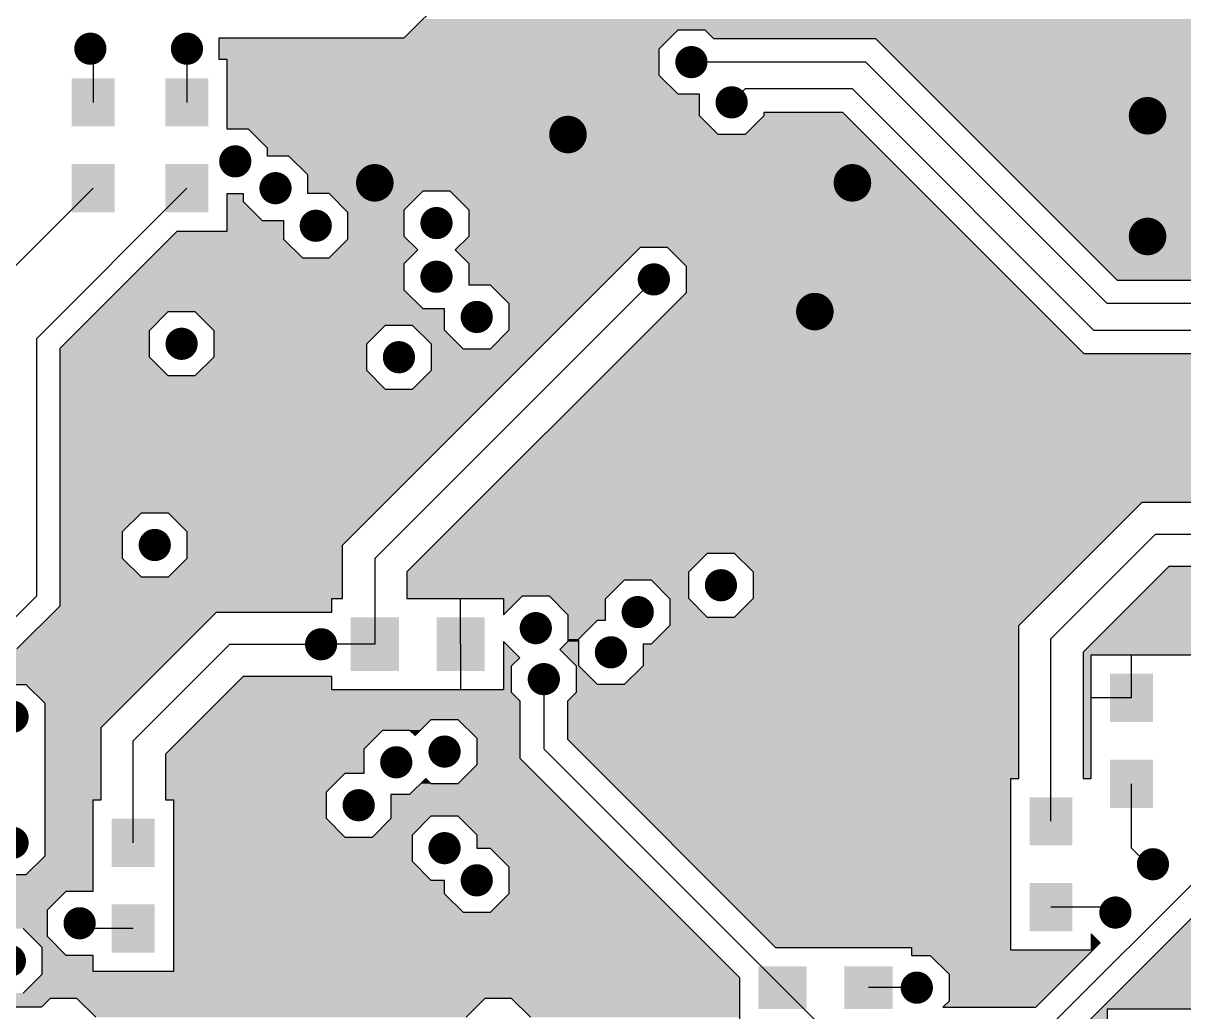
# Model space of a CAD drawing. Extents: x 295 to 953, y 10 to 290.
# Drawn here: x 725.58 to 768.83, y 141.1 to 177.95 of the extents above; entities that cross this region are included whole.
import ezdxf

# ---------------------------------------------------------------- set-up
doc = ezdxf.new("R2010")
doc.units = 0
doc.header["$LTSCALE"] = 5
doc.header["$MEASUREMENT"] = 0
doc.layers.get('0').update_dxf_attribs({"linetype": 'CONTINUOUS', "lineweight": 25})
doc.layers.add('19_SOLD_GBR', color=10, linetype='CONTINUOUS')

msp = doc.modelspace()

# ---------------------------------------------------------------- linework, layer by layer
for points, const_width in [([(728.378, 177, -1), (727.778, 177, -1)], 0.6), ([(731.978, 177, -1), (731.378, 177, -1)], 0.6), ([(750.778, 176.5, -1), (750.178, 176.5, -1)], 0.6), ([(752.278, 175, -1), (751.678, 175, -1)], 0.6), ([(767.828, 174.5, -1), (767.128, 174.5, -1)], 0.7), ([(746.228, 173.8, -1), (745.528, 173.8, -1)], 0.7), ([(733.778, 172.8, -1), (733.178, 172.8, -1)], 0.6), ([(739.028, 172, -1), (738.328, 172, -1)], 0.7), ([(756.828, 172, -1), (756.128, 172, -1)], 0.7), ([(735.278, 171.8, -1), (734.678, 171.8, -1)], 0.6), ([(736.778, 170.4, -1), (736.178, 170.4, -1)], 0.6), ([(741.278, 170.5, -1), (740.678, 170.5, -1)], 0.6), ([(767.828, 170, -1), (767.128, 170, -1)], 0.7), ([(741.278, 168.5, -1), (740.678, 168.5, -1)], 0.6), ([(749.378, 168.4, -1), (748.778, 168.4, -1)], 0.6), ([(755.428, 167.2, -1), (754.728, 167.2, -1)], 0.7), ([(742.778, 167, -1), (742.178, 167, -1)], 0.6), ([(731.778, 166, -1), (731.178, 166, -1)], 0.6), ([(739.878, 165.5, -1), (739.278, 165.5, -1)], 0.6), ([(730.778, 158.5, -1), (730.178, 158.5, -1)], 0.6), ([(751.878, 157, -1), (751.278, 157, -1)], 0.6), ([(748.778, 156, -1), (748.178, 156, -1)], 0.6), ([(744.978, 155.4, -1), (744.378, 155.4, -1)], 0.6), ([(736.978, 154.8, -1), (736.378, 154.8, -1)], 0.6), ([(747.778, 154.5, -1), (747.178, 154.5, -1)], 0.6), ([(745.278, 153.5, -1), (744.678, 153.5, -1)], 0.6), ([(725.478, 152.1, -1), (724.878, 152.1, -1)], 0.6), ([(741.578, 150.8, -1), (740.978, 150.8, -1)], 0.6), ([(739.778, 150.4, -1), (739.178, 150.4, -1)], 0.6), ([(738.378, 148.8, -1), (737.778, 148.8, -1)], 0.6), ([(725.478, 147.4, -1), (724.878, 147.4, -1)], 0.6), ([(741.578, 147.2, -1), (740.978, 147.2, -1)], 0.6), ([(767.978, 146.6, -1), (767.378, 146.6, -1)], 0.6), ([(742.778, 146, -1), (742.178, 146, -1)], 0.6), ([(766.578, 144.8, -1), (765.978, 144.8, -1)], 0.6), ([(727.978, 144.4, -1), (727.378, 144.4, -1)], 0.6), ([(725.378, 143, -1), (724.778, 143, -1)], 0.6), ([(759.178, 142, -1), (758.578, 142, -1)], 0.6)]:
    msp.add_lwpolyline(points, format="xyb", close=True, dxfattribs=dict(const_width=const_width))
for points in [[(727.378, 175.9), (727.378, 174.1), (728.978, 175.9), (728.978, 174.1)], [(730.878, 175.9), (730.878, 174.1), (732.478, 175.9), (732.478, 174.1)], [(727.378, 172.7), (727.378, 170.9), (728.978, 172.7), (728.978, 170.9)], [(730.878, 172.7), (730.878, 170.9), (732.478, 172.7), (732.478, 170.9)], [(737.778, 155.8), (737.778, 153.8), (739.578, 155.8), (739.578, 153.8)], [(740.978, 155.8), (740.978, 153.8), (742.778, 155.8), (742.778, 153.8)], [(766.078, 153.7), (766.078, 151.9), (767.678, 153.7), (767.678, 151.9)], [(766.078, 150.5), (766.078, 148.7), (767.678, 150.5), (767.678, 148.7)], [(763.078, 149.1), (763.078, 147.3), (764.678, 149.1), (764.678, 147.3)], [(728.878, 148.3), (728.878, 146.5), (730.478, 148.3), (730.478, 146.5)], [(763.078, 145.9), (763.078, 144.1), (764.678, 145.9), (764.678, 144.1)], [(728.878, 145.1), (728.878, 143.3), (730.478, 145.1), (730.478, 143.3)], [(752.978, 142.8), (752.978, 141.2), (754.778, 142.8), (754.778, 141.2)], [(756.178, 142.8), (756.178, 141.2), (757.978, 142.8), (757.978, 141.2)]]:
    msp.add_solid(points)
at = {"layer": '19_SOLD_GBR', "color": 7}
for p, q in [((739.776, 177.4), (741.878, 179.502)), ((732.878, 177.4), (739.776, 177.4)), ((732.878, 176.6), (732.878, 177.4)), ((749.278, 176.998), (749.98, 177.7)), ((749.98, 177.7), (750.976, 177.7)), ((750.976, 177.7), (751.3, 177.376)), ((751.3, 177.376), (757.34, 177.376)), ((757.34, 177.376), (766.34, 168.376)), ((728.078, 177), (728.178, 177)), ((728.178, 177), (728.178, 175)), ((731.678, 177), (731.678, 175)), ((749.278, 176.002), (749.278, 176.998)), ((733.178, 176.6), (732.878, 176.6)), ((733.178, 174), (733.178, 176.6)), ((756.978, 176.5), (750.478, 176.5)), ((756.978, 176.5), (765.978, 167.5)), ((749.98, 175.3), (749.278, 176.002)), ((750.778, 175.3), (749.98, 175.3)), ((750.778, 174.502), (750.778, 175.3)), ((751.978, 175), (752.478, 175.5)), ((756.478, 175.5), (752.478, 175.5)), ((756.478, 175.5), (765.478, 166.5)), ((751.48, 173.8), (750.778, 174.502)), ((753.178, 174.502), (752.476, 173.8)), ((753.178, 174.624), (753.178, 174.502)), ((756.116, 174.624), (753.178, 174.624)), ((765.116, 165.624), (756.116, 174.624)), ((733.976, 174), (733.178, 174)), ((734.678, 173.298), (733.976, 174)), ((752.476, 173.8), (751.48, 173.8)), ((734.678, 173), (734.678, 173.298)), ((735.476, 173), (734.678, 173)), ((736.178, 172.298), (735.476, 173)), ((736.178, 171.6), (736.178, 172.298)), ((728.178, 171.8), (723.478, 167.1)), ((731.678, 171.8), (726.078, 166.2)), ((733.178, 171.6), (733.778, 171.6)), ((733.178, 170.2), (733.178, 171.6)), ((733.778, 171.6), (733.778, 171.302)), ((733.778, 171.302), (734.48, 170.6)), ((736.976, 171.6), (736.178, 171.6)), ((737.678, 170.898), (736.976, 171.6)), ((739.778, 170.998), (740.48, 171.7)), ((740.48, 171.7), (741.476, 171.7)), ((741.476, 171.7), (742.178, 170.998)), ((737.678, 169.902), (737.678, 170.898)), ((739.778, 170.002), (739.778, 170.998)), ((742.178, 170.998), (742.178, 170.002)), ((734.48, 170.6), (735.278, 170.6)), ((735.278, 170.6), (735.278, 169.902)), ((726.954, 165.838), (731.316, 170.2)), ((731.316, 170.2), (733.178, 170.2)), ((740.28, 169.5), (739.778, 170.002)), ((742.178, 170.002), (741.676, 169.5)), ((735.278, 169.902), (735.98, 169.2)), ((736.976, 169.2), (737.678, 169.902)), ((737.478, 158.498), (748.58, 169.6)), ((748.58, 169.6), (749.576, 169.6)), ((749.576, 169.6), (750.278, 168.898)), ((735.98, 169.2), (736.976, 169.2)), ((739.778, 168.998), (740.28, 169.5)), ((741.676, 169.5), (742.178, 168.998)), ((739.778, 168.002), (739.778, 168.998)), ((742.178, 168.998), (742.178, 168.2)), ((750.278, 168.898), (750.278, 167.902)), ((749.078, 168.4), (738.678, 158)), ((766.34, 168.376), (779.84, 168.376)), ((740.48, 167.3), (739.778, 168.002)), ((750.278, 167.902), (739.878, 157.502)), ((742.178, 168.2), (742.976, 168.2)), ((742.976, 168.2), (743.678, 167.498)), ((743.678, 167.498), (743.678, 166.502)), ((779.478, 167.5), (765.978, 167.5)), ((730.278, 166.498), (730.98, 167.2)), ((730.98, 167.2), (731.976, 167.2)), ((731.976, 167.2), (732.678, 166.498)), ((741.278, 167.3), (740.48, 167.3)), ((741.278, 166.502), (741.278, 167.3)), ((738.378, 165.998), (739.08, 166.7)), ((739.08, 166.7), (740.076, 166.7)), ((740.076, 166.7), (740.778, 165.998)), ((726.078, 156.6), (726.078, 166.2)), ((730.278, 165.502), (730.278, 166.498)), ((732.678, 166.498), (732.678, 165.502)), ((741.98, 165.8), (741.278, 166.502)), ((743.678, 166.502), (742.976, 165.8)), ((776.978, 166.5), (765.478, 166.5)), ((726.954, 156.238), (726.954, 165.838)), ((738.378, 165.002), (738.378, 165.998)), ((740.778, 165.998), (740.778, 165.002)), ((742.976, 165.8), (741.98, 165.8)), ((730.98, 164.8), (730.278, 165.502)), ((732.678, 165.502), (731.976, 164.8)), ((776.616, 165.624), (765.116, 165.624)), ((731.976, 164.8), (730.98, 164.8)), ((739.08, 164.3), (738.378, 165.002)), ((740.778, 165.002), (740.076, 164.3)), ((740.076, 164.3), (739.08, 164.3)), ((762.678, 155.498), (767.28, 160.1)), ((767.28, 160.1), (769.976, 160.1)), ((729.278, 158.998), (729.98, 159.7)), ((729.98, 159.7), (730.976, 159.7)), ((730.976, 159.7), (731.678, 158.998)), ((729.278, 158.002), (729.278, 158.998)), ((731.678, 158.998), (731.678, 158.002)), ((767.778, 158.9), (763.878, 155)), ((767.778, 158.9), (769.478, 158.9)), ((737.478, 156.5), (737.478, 158.498)), ((729.98, 157.3), (729.278, 158.002)), ((731.678, 158.002), (730.976, 157.3)), ((738.678, 158), (738.678, 154.8)), ((750.378, 157.498), (751.08, 158.2)), ((751.08, 158.2), (752.076, 158.2)), ((752.076, 158.2), (752.778, 157.498)), ((739.878, 157.502), (739.878, 156.5)), ((750.378, 156.502), (750.378, 157.498)), ((752.778, 157.498), (752.778, 156.502)), ((768.276, 157.7), (765.078, 154.502)), ((769.976, 157.7), (768.276, 157.7)), ((730.976, 157.3), (729.98, 157.3)), ((747.278, 156.498), (747.98, 157.2)), ((747.98, 157.2), (748.976, 157.2)), ((748.976, 157.2), (749.678, 156.498)), ((726.078, 156.6), (724.978, 155.5)), ((743.478, 155.898), (744.18, 156.6)), ((744.18, 156.6), (745.176, 156.6)), ((745.176, 156.6), (745.878, 155.898)), ((725.34, 154.624), (726.954, 156.238)), ((737.078, 156.5), (737.478, 156.5)), ((737.078, 156), (737.078, 156.5)), ((739.878, 156.5), (743.478, 156.5)), ((741.878, 154.8), (741.878, 156.5)), ((743.478, 156.5), (743.478, 155.898)), ((747.278, 155.7), (747.278, 156.498)), ((749.678, 156.498), (749.678, 155.502)), ((751.08, 155.8), (750.378, 156.502)), ((752.778, 156.502), (752.076, 155.8)), ((728.478, 151.698), (732.78, 156)), ((732.78, 156), (737.078, 156)), ((745.878, 155.898), (745.878, 154.902)), ((752.076, 155.8), (751.08, 155.8)), ((746.278, 154.998), (746.98, 155.7)), ((746.98, 155.7), (747.278, 155.7)), ((749.678, 155.502), (748.976, 154.8)), ((762.678, 149.8), (762.678, 155.498)), ((743.478, 154.902), (743.478, 153.1)), ((744.08, 154.3), (743.478, 154.902)), ((745.878, 154.902), (745.576, 154.6)), ((746.278, 154.002), (746.278, 154.998)), ((763.878, 148.2), (763.878, 155)), ((733.278, 154.8), (729.678, 151.2)), ((733.278, 154.8), (736.678, 154.8)), ((738.678, 154.8), (736.678, 154.8)), ((741.878, 154.8), (741.878, 153.1)), ((745.576, 154.6), (746.178, 153.998)), ((748.678, 154.8), (748.678, 154.002)), ((748.976, 154.8), (748.678, 154.8)), ((765.078, 154.502), (765.078, 149.8)), ((743.778, 153.998), (744.08, 154.3)), ((743.778, 153.002), (743.778, 153.998)), ((746.178, 153.998), (746.178, 153.002)), ((746.98, 153.3), (746.278, 154.002)), ((748.678, 154.002), (747.976, 153.3)), ((765.378, 154.4), (774.678, 154.4)), ((765.378, 149.8), (765.378, 154.4)), ((766.878, 152.8), (766.878, 154.4)), ((733.776, 153.6), (730.878, 150.702)), ((737.078, 153.6), (733.776, 153.6)), ((737.078, 153.1), (737.078, 153.6)), ((724.68, 153.3), (725.676, 153.3)), ((725.676, 153.3), (726.378, 152.598)), ((744.978, 153.5), (744.978, 150.9)), ((747.976, 153.3), (746.98, 153.3)), ((743.478, 153.1), (737.078, 153.1)), ((744.102, 152.678), (743.778, 153.002)), ((746.178, 153.002), (745.854, 152.678)), ((766.878, 152.8), (765.378, 152.8)), ((726.378, 152.598), (726.378, 146.902)), ((744.102, 150.538), (744.102, 152.678)), ((745.854, 152.678), (745.854, 151.262)), ((740.178, 151.398), (740.78, 152)), ((740.78, 152), (741.776, 152)), ((741.776, 152), (742.478, 151.298)), ((728.478, 149), (728.478, 151.698)), ((738.278, 150.898), (738.98, 151.6)), ((738.98, 151.6), (739.976, 151.6)), ((739.976, 151.6), (740.178, 151.398)), ((729.678, 147.4), (729.678, 151.2)), ((742.478, 151.298), (742.478, 150.302)), ((745.854, 151.262), (753.616, 143.5)), ((730.878, 150.702), (730.878, 149)), ((738.278, 150), (738.278, 150.898)), ((752.278, 142.362), (744.102, 150.538)), ((753.878, 142), (744.978, 150.9)), ((742.478, 150.302), (741.776, 149.6)), ((736.878, 149.298), (737.58, 150)), ((737.58, 150), (738.278, 150)), ((740.578, 149.802), (739.976, 149.2)), ((740.78, 149.6), (740.578, 149.802)), ((762.378, 149.8), (762.678, 149.8)), ((762.378, 143.4), (762.378, 149.8)), ((765.078, 149.8), (765.378, 149.8)), ((736.878, 148.302), (736.878, 149.298)), ((741.776, 149.6), (740.78, 149.6)), ((766.878, 147.2), (766.878, 149.6)), ((728.178, 149), (728.478, 149)), ((728.178, 145.598), (728.178, 149)), ((730.878, 149), (731.178, 149)), ((731.178, 149), (731.178, 142.6)), ((739.278, 149.2), (739.278, 148.302)), ((739.976, 149.2), (739.278, 149.2)), ((740.078, 147.698), (740.78, 148.4)), ((740.78, 148.4), (741.776, 148.4)), ((741.776, 148.4), (742.478, 147.698)), ((737.58, 147.6), (736.878, 148.302)), ((739.278, 148.302), (738.576, 147.6)), ((738.576, 147.6), (737.58, 147.6)), ((740.078, 146.702), (740.078, 147.698)), ((742.478, 147.698), (742.478, 147.2)), ((742.478, 147.2), (742.976, 147.2)), ((742.976, 147.2), (743.678, 146.498)), ((766.878, 147.2), (767.478, 146.6)), ((726.378, 146.902), (725.676, 146.2)), ((740.78, 146), (740.078, 146.702)), ((725.676, 146.2), (724.68, 146.2)), ((743.678, 146.498), (743.678, 145.502)), ((763.678, 140.4), (769.878, 146.6)), ((767.678, 146.6), (767.478, 146.6)), ((741.278, 146), (740.78, 146)), ((741.278, 145.502), (741.278, 146)), ((770.678, 146.162), (764.04, 139.524)), ((726.478, 144.898), (727.18, 145.6)), ((727.18, 145.6), (728.176, 145.6)), ((728.176, 145.6), (728.178, 145.598)), ((741.98, 144.8), (741.278, 145.502)), ((743.678, 145.502), (742.976, 144.8)), ((726.478, 143.902), (726.478, 144.898)), ((766.278, 145), (763.878, 145)), ((766.278, 144.8), (766.278, 145)), ((742.976, 144.8), (741.98, 144.8)), ((726.278, 143.498), (725.576, 144.2)), ((727.678, 144.2), (727.678, 144.4)), ((729.678, 144.2), (727.678, 144.2)), ((727.18, 143.2), (726.478, 143.902)), ((763.316, 141.276), (765.71, 143.67)), ((765.378, 144.002), (765.378, 143.4)), ((765.71, 143.67), (765.378, 144.002)), ((726.278, 142.502), (726.278, 143.498)), ((728.176, 143.2), (727.18, 143.2)), ((728.178, 143.202), (728.176, 143.2)), ((728.178, 142.6), (728.178, 143.202)), ((753.616, 143.5), (758.678, 143.5)), ((758.678, 143.5), (758.678, 143.2)), ((758.678, 143.2), (759.376, 143.2)), ((759.376, 143.2), (760.078, 142.498)), ((765.378, 143.4), (762.378, 143.4)), ((725.576, 141.8), (726.278, 142.502)), ((731.178, 142.6), (728.178, 142.6)), ((752.278, 140.5), (752.278, 142.362)), ((760.078, 142.498), (760.078, 141.502)), ((753.878, 142), (755.478, 140.4)), ((758.878, 142), (757.078, 142)), ((726.58, 141.6), (726.256, 141.276)), ((727.576, 141.6), (726.58, 141.6)), ((728.278, 140.898), (727.576, 141.6)), ((742.78, 141.6), (742.078, 140.898)), ((743.776, 141.6), (742.78, 141.6)), ((744.478, 140.898), (743.776, 141.6)), ((760.078, 141.502), (759.85, 141.276)), ((726.256, 141.276), (723.34, 141.276)), ((759.85, 141.276), (763.316, 141.276)), ((765.978, 141.2), (765.978, 140.476)), ((771.978, 141.2), (765.978, 141.2))]:
    msp.add_line(p, q, dxfattribs=at)
for points in [[(811.278, 177.7), (811.278, 178.106), (740.075, 177.7), (740.48, 178.106)], [(749.278, 176.998), (749.68, 177.4), (732.878, 176.998), (732.878, 177.4)], [(749.68, 177.4), (749.68, 177.4), (732.878, 177.4), (739.08, 177.4)], [(749.68, 177.4), (749.68, 177.4), (739.08, 177.4), (739.776, 177.4)], [(749.68, 177.4), (749.98, 177.7), (739.776, 177.4), (740.075, 177.7)], [(784.778, 177.7), (784.778, 177.7), (750.976, 177.7), (749.98, 177.7)], [(784.778, 177.376), (784.778, 177.7), (751.3, 177.376), (750.976, 177.7)], [(784.778, 177.376), (784.778, 177.376), (757.34, 177.376), (751.3, 177.376)], [(784.777, 174.3), (784.778, 177.376), (760.416, 174.3), (757.34, 177.376)], [(749.278, 176.6), (749.278, 176.998), (732.878, 176.6), (732.878, 176.998)], [(749.278, 176.6), (749.278, 176.6), (733.178, 176.6), (732.878, 176.6)], [(749.278, 176.002), (749.278, 176.6), (733.178, 176.002), (733.178, 176.6)], [(749.98, 175.3), (749.278, 176.002), (733.178, 175.3), (733.178, 176.002)], [(750.778, 174.502), (750.778, 175.3), (733.178, 174.502), (733.178, 175.3)], [(751.079, 174.2), (750.778, 174.502), (733.178, 174.2), (733.178, 174.502)], [(756.94, 173.8), (756.238, 174.502), (752.476, 173.8), (753.178, 174.502)], [(756.238, 174.502), (756.116, 174.624), (753.178, 174.502), (753.178, 174.624)], [(756.116, 174.624), (756.116, 174.624), (753.178, 174.624), (756.116, 174.624)], [(751.28, 174), (751.079, 174.2), (733.178, 174), (733.178, 174.2)], [(751.28, 174), (751.28, 174), (733.976, 174), (733.178, 174)], [(751.48, 173.8), (751.28, 174), (734.176, 173.8), (733.976, 174)], [(811.278, 173.7), (811.278, 174.3), (761.016, 173.7), (760.416, 174.3)], [(757.442, 173.298), (756.94, 173.8), (734.678, 173.298), (734.176, 173.8)], [(784.777, 170.3), (784.778, 173.7), (764.416, 170.3), (761.016, 173.7)], [(757.74, 173), (757.442, 173.298), (734.678, 173), (734.678, 173.298)], [(757.74, 173), (757.74, 173), (735.476, 173), (734.678, 173)], [(758.442, 172.298), (757.74, 173), (736.178, 172.298), (735.476, 173)], [(759.04, 171.7), (758.442, 172.298), (736.178, 171.7), (736.178, 172.298)], [(733.778, 171.302), (733.778, 171.6), (733.178, 171.302), (733.178, 171.6)], [(733.778, 171.6), (733.778, 171.6), (733.178, 171.6), (733.778, 171.6)], [(734.48, 170.6), (733.778, 171.302), (733.178, 170.6), (733.178, 171.302)], [(740.38, 171.6), (740.48, 171.7), (736.178, 171.6), (736.178, 171.7)], [(740.38, 171.6), (740.38, 171.6), (736.976, 171.6), (736.178, 171.6)], [(739.778, 170.998), (740.38, 171.6), (737.578, 170.998), (736.976, 171.6)], [(759.04, 171.7), (759.04, 171.7), (741.476, 171.7), (740.48, 171.7)], [(759.742, 170.998), (759.04, 171.7), (742.178, 170.998), (741.476, 171.7)], [(739.778, 170.898), (739.778, 170.998), (737.678, 170.898), (737.578, 170.998)], [(739.778, 170.002), (739.778, 170.898), (737.678, 170.002), (737.678, 170.898)], [(760.738, 170.002), (759.742, 170.998), (742.178, 170.002), (742.178, 170.998)], [(735.278, 170.2), (735.278, 170.6), (733.178, 170.2), (733.178, 170.6)], [(735.278, 169.902), (735.278, 170.2), (731.016, 169.902), (731.316, 170.2)], [(735.278, 170.2), (735.278, 170.2), (731.316, 170.2), (733.178, 170.2)], [(739.878, 169.902), (739.778, 170.002), (737.678, 169.902), (737.678, 170.002)], [(761.14, 169.6), (760.738, 170.002), (741.776, 169.6), (742.178, 170.002)], [(811.278, 169.7), (811.278, 170.3), (765.016, 169.7), (764.416, 170.3)], [(735.98, 169.2), (735.314, 169.866), (730.314, 169.2), (730.98, 169.866)], [(735.314, 169.866), (735.278, 169.902), (730.98, 169.866), (731.016, 169.902)], [(740.28, 169.5), (739.878, 169.902), (737.276, 169.5), (737.678, 169.902)], [(748.48, 169.5), (748.58, 169.6), (741.676, 169.5), (741.776, 169.6)], [(761.14, 169.6), (761.14, 169.6), (749.576, 169.6), (748.58, 169.6)], [(761.842, 168.898), (761.14, 169.6), (750.278, 168.898), (749.576, 169.6)], [(784.778, 168.376), (784.778, 169.7), (766.34, 168.376), (765.016, 169.7)], [(739.778, 168.998), (739.98, 169.2), (730.112, 168.998), (730.314, 169.2)], [(739.98, 169.2), (740.28, 169.5), (736.976, 169.2), (737.276, 169.5)], [(747.978, 168.998), (748.48, 169.5), (742.178, 168.998), (741.676, 169.5)], [(739.778, 168.002), (739.778, 168.866), (729.116, 168.002), (729.98, 168.866)], [(739.778, 168.866), (739.778, 168.998), (729.98, 168.866), (730.112, 168.998)], [(747.18, 168.2), (747.978, 168.998), (742.178, 168.2), (742.178, 168.998)], [(762.838, 167.902), (761.842, 168.898), (750.278, 167.902), (750.278, 168.898)], [(784.778, 168.376), (784.778, 168.376), (779.84, 168.376), (766.34, 168.376)], [(740.48, 167.3), (739.778, 168.002), (728.415, 167.3), (729.116, 168.002)], [(747.18, 168.2), (747.18, 168.2), (742.976, 168.2), (742.178, 168.2)], [(746.478, 167.498), (747.18, 168.2), (743.678, 167.498), (742.976, 168.2)], [(765.116, 165.624), (762.838, 167.902), (747.998, 165.624), (750.278, 167.902)], [(745.482, 166.502), (746.478, 167.498), (743.678, 166.502), (743.678, 167.498)], [(730.278, 166.498), (730.98, 167.2), (727.613, 166.498), (728.315, 167.2)], [(741.278, 167.2), (741.278, 167.3), (728.315, 167.2), (728.415, 167.3)], [(741.278, 167.2), (741.278, 167.2), (731.976, 167.2), (730.98, 167.2)], [(741.278, 166.7), (741.278, 167.2), (732.476, 166.7), (731.976, 167.2)], [(738.878, 166.498), (739.08, 166.7), (732.678, 166.498), (732.476, 166.7)], [(741.278, 166.7), (741.278, 166.7), (740.076, 166.7), (739.08, 166.7)], [(741.278, 166.502), (741.278, 166.7), (740.274, 166.502), (740.076, 166.7)], [(730.278, 165.838), (730.278, 166.498), (726.954, 165.838), (727.613, 166.498)], [(738.378, 165.998), (738.878, 166.498), (732.678, 165.998), (732.678, 166.498)], [(741.782, 165.998), (741.278, 166.502), (740.778, 165.998), (740.274, 166.502)], [(744.78, 165.8), (745.482, 166.502), (742.976, 165.8), (743.678, 166.502)], [(730.278, 165.502), (730.278, 165.838), (726.954, 165.502), (726.954, 165.838)], [(738.378, 165.502), (738.378, 165.998), (732.678, 165.502), (732.678, 165.998)], [(741.98, 165.8), (741.782, 165.998), (740.778, 165.8), (740.778, 165.998)], [(743.982, 165.002), (744.78, 165.8), (740.778, 165.002), (740.778, 165.8)], [(730.98, 164.8), (730.278, 165.502), (726.954, 164.8), (726.954, 165.502)], [(738.378, 165.002), (738.378, 165.502), (732.178, 165.002), (732.678, 165.502)], [(782.14, 160.1), (776.634, 165.606), (742.475, 160.1), (747.98, 165.606)], [(776.634, 165.606), (776.616, 165.624), (747.98, 165.606), (747.998, 165.624)], [(739.08, 164.3), (738.58, 164.8), (726.954, 164.3), (726.954, 164.8)], [(738.58, 164.8), (738.378, 165.002), (731.976, 164.8), (732.178, 165.002)], [(743.28, 164.3), (743.982, 165.002), (740.076, 164.3), (740.778, 165.002)], [(738.68, 159.7), (743.28, 164.3), (726.954, 159.7), (726.954, 164.3)], [(765.38, 158.2), (767.28, 160.1), (740.575, 158.2), (742.475, 160.1)], [(782.14, 160.1), (782.14, 160.1), (769.976, 160.1), (767.28, 160.1)], [(729.278, 158.998), (729.98, 159.7), (726.954, 158.998), (726.954, 159.7)], [(738.68, 159.7), (738.68, 159.7), (730.976, 159.7), (729.98, 159.7)], [(737.978, 158.998), (738.68, 159.7), (731.678, 158.998), (730.976, 159.7)], [(729.278, 158.002), (729.278, 158.998), (726.954, 158.002), (726.954, 158.998)], [(737.478, 158.498), (737.978, 158.998), (731.678, 158.498), (731.678, 158.998)], [(737.478, 158.002), (737.478, 158.498), (731.678, 158.002), (731.678, 158.498)], [(729.98, 157.3), (729.278, 158.002), (726.954, 157.3), (726.954, 158.002)], [(737.478, 157.3), (737.478, 158.002), (730.976, 157.3), (731.678, 158.002)], [(750.382, 157.502), (751.08, 158.2), (739.878, 157.502), (740.575, 158.2)], [(765.38, 158.2), (765.38, 158.2), (752.076, 158.2), (751.08, 158.2)], [(764.678, 157.498), (765.38, 158.2), (752.778, 157.498), (752.076, 158.2)], [(750.378, 157.498), (750.382, 157.502), (739.878, 157.498), (739.878, 157.502)], [(750.378, 157.2), (750.378, 157.498), (739.878, 157.2), (739.878, 157.498)], [(763.682, 156.502), (764.678, 157.498), (752.778, 156.502), (752.778, 157.498)], [(774.678, 156.898), (775.38, 157.6), (767.474, 156.898), (768.176, 157.6)], [(784.778, 157.6), (784.778, 157.7), (768.176, 157.6), (768.276, 157.7)], [(784.778, 157.7), (784.778, 157.7), (768.276, 157.7), (769.976, 157.7)], [(737.478, 156.5), (737.478, 157.3), (726.954, 156.5), (726.954, 157.3)], [(747.38, 156.6), (747.98, 157.2), (739.878, 156.6), (739.878, 157.2)], [(750.378, 157.2), (750.378, 157.2), (748.976, 157.2), (747.98, 157.2)], [(750.378, 156.502), (750.378, 157.2), (749.674, 156.502), (748.976, 157.2)], [(744.08, 156.5), (744.18, 156.6), (739.878, 156.5), (739.878, 156.6)], [(747.38, 156.6), (747.38, 156.6), (745.176, 156.6), (744.18, 156.6)], [(747.278, 156.498), (747.38, 156.6), (745.278, 156.498), (745.176, 156.6)], [(774.678, 154.502), (774.678, 156.898), (765.078, 154.502), (767.474, 156.898)], [(737.078, 156), (737.078, 156.238), (726.716, 156), (726.954, 156.238)], [(737.078, 156.238), (737.078, 156.5), (726.954, 156.238), (726.954, 156.5)], [(744.08, 156.5), (744.08, 156.5), (743.478, 156.5), (739.878, 156.5)], [(743.478, 155.898), (744.08, 156.5), (743.478, 155.898), (743.478, 156.5)], [(747.278, 155.898), (747.278, 156.498), (745.878, 155.898), (745.278, 156.498)], [(750.382, 156.498), (750.378, 156.502), (749.678, 156.498), (749.674, 156.502)], [(751.08, 155.8), (750.382, 156.498), (749.678, 155.8), (749.678, 156.498)], [(762.98, 155.8), (763.682, 156.502), (752.076, 155.8), (752.778, 156.502)], [(731.404, 154.624), (732.78, 156), (725.34, 154.624), (726.716, 156)], [(747.278, 155.7), (747.278, 155.898), (745.878, 155.7), (745.878, 155.898)], [(762.682, 155.502), (762.98, 155.8), (749.678, 155.502), (749.678, 155.8)], [(746.278, 154.998), (746.98, 155.7), (745.878, 154.998), (745.878, 155.7)], [(762.678, 154.8), (762.678, 155.498), (748.976, 154.8), (749.674, 155.498)], [(762.678, 155.498), (762.682, 155.502), (749.674, 155.498), (749.678, 155.502)], [(744.08, 154.3), (743.478, 154.902), (743.478, 154.3), (743.478, 154.902)], [(746.278, 154.6), (746.278, 154.902), (745.576, 154.6), (745.878, 154.902)], [(746.278, 154.902), (746.278, 154.998), (745.878, 154.902), (745.878, 154.998)], [(730.08, 153.3), (731.404, 154.624), (714.816, 153.3), (716.14, 154.624)], [(731.404, 154.624), (731.404, 154.624), (724.68, 154.624), (725.34, 154.624)], [(746.278, 154.002), (746.278, 154.6), (746.174, 154.002), (745.576, 154.6)], [(762.678, 154.002), (762.678, 154.8), (748.678, 154.002), (748.678, 154.8)], [(762.678, 154.8), (762.678, 154.8), (748.678, 154.8), (748.976, 154.8)], [(774.678, 154.4), (774.678, 154.502), (765.078, 154.4), (765.078, 154.502)], [(743.778, 153.998), (744.08, 154.3), (743.478, 153.998), (743.478, 154.3)], [(743.778, 153.1), (743.778, 153.998), (743.478, 153.1), (743.478, 153.998)], [(746.282, 153.998), (746.278, 154.002), (746.178, 153.998), (746.174, 154.002)], [(746.98, 153.3), (746.282, 153.998), (746.178, 153.3), (746.178, 153.998)], [(762.678, 153.3), (762.678, 154.002), (747.976, 153.3), (748.678, 154.002)], [(765.378, 149.8), (765.378, 154.4), (765.078, 149.8), (765.078, 154.4)], [(737.078, 153.1), (737.078, 153.6), (733.276, 153.1), (733.776, 153.6)], [(737.078, 153.6), (737.078, 153.6), (733.776, 153.6), (737.078, 153.6)], [(730.08, 153.3), (730.08, 153.3), (725.676, 153.3), (724.68, 153.3)], [(729.378, 152.598), (730.08, 153.3), (726.378, 152.598), (725.676, 153.3)], [(762.678, 153.002), (762.678, 153.3), (746.178, 153.002), (746.178, 153.3)], [(744.102, 152.678), (743.778, 153.002), (732.854, 152.678), (733.178, 153.002)], [(743.778, 153.002), (743.778, 153.1), (733.178, 153.002), (733.276, 153.1)], [(743.778, 153.1), (743.778, 153.1), (740.78, 153.1), (743.478, 153.1)], [(762.678, 152.678), (762.678, 153.002), (745.854, 152.678), (746.178, 153.002)], [(728.478, 151.698), (729.378, 152.598), (726.378, 151.698), (726.378, 152.598)], [(744.102, 152), (744.102, 152.678), (732.176, 152), (732.854, 152.678)], [(762.678, 151.262), (762.678, 152.678), (745.854, 151.262), (745.854, 152.678)], [(740.38, 151.6), (740.78, 152), (731.776, 151.6), (732.176, 152)], [(744.102, 152), (744.102, 152), (741.776, 152), (740.78, 152)], [(744.102, 151.298), (744.102, 152), (742.478, 151.298), (741.776, 152)], [(728.478, 149), (728.478, 151.698), (726.378, 149), (726.378, 151.698)], [(738.278, 150.898), (738.98, 151.6), (731.074, 150.898), (731.776, 151.6)], [(740.38, 151.6), (740.38, 151.6), (739.976, 151.6), (738.98, 151.6)], [(740.178, 151.398), (740.38, 151.6), (740.178, 151.398), (739.976, 151.6)], [(744.102, 150.538), (744.102, 151.298), (742.478, 150.538), (742.478, 151.298)], [(762.678, 149.8), (762.678, 151.262), (747.316, 149.8), (745.854, 151.262)], [(738.278, 150.702), (738.278, 150.898), (730.878, 150.702), (731.074, 150.898)], [(738.278, 150), (738.278, 150.702), (730.878, 150), (730.878, 150.702)], [(744.338, 150.302), (744.102, 150.538), (742.478, 150.302), (742.478, 150.538)], [(745.04, 149.6), (744.338, 150.302), (741.776, 149.6), (742.478, 150.302)], [(736.878, 149.298), (737.58, 150), (730.878, 149.298), (730.878, 150)], [(740.779, 149.6), (740.578, 149.802), (740.376, 149.6), (740.578, 149.802)], [(762.378, 143.5), (762.378, 149.8), (753.616, 143.5), (747.316, 149.8)], [(736.878, 149), (736.878, 149.298), (730.878, 149), (730.878, 149.298)], [(745.44, 149.2), (745.04, 149.6), (739.976, 149.2), (740.376, 149.6)], [(745.04, 149.6), (745.04, 149.6), (740.779, 149.6), (741.776, 149.6)], [(728.178, 146.902), (728.178, 149), (726.378, 146.902), (726.378, 149)], [(736.878, 149), (736.878, 149), (731.178, 149), (730.878, 149)], [(736.878, 148.302), (736.878, 149), (731.178, 148.302), (731.178, 149)], [(746.24, 148.4), (745.44, 149.2), (739.278, 148.4), (739.278, 149.2)], [(745.44, 149.2), (745.44, 149.2), (739.278, 149.2), (739.976, 149.2)], [(740.682, 148.302), (740.78, 148.4), (739.278, 148.302), (739.278, 148.4)], [(746.24, 148.4), (746.24, 148.4), (741.776, 148.4), (740.78, 148.4)], [(746.942, 147.698), (746.24, 148.4), (742.478, 147.698), (741.776, 148.4)], [(737.58, 147.6), (736.878, 148.302), (731.178, 147.6), (731.178, 148.302)], [(740.078, 147.698), (740.682, 148.302), (738.674, 147.698), (739.278, 148.302)], [(740.078, 146.702), (740.078, 147.6), (731.178, 146.702), (731.178, 147.6)], [(740.078, 147.6), (740.078, 147.698), (738.576, 147.6), (738.674, 147.698)], [(747.44, 147.2), (746.942, 147.698), (742.478, 147.2), (742.478, 147.698)], [(747.44, 147.2), (747.44, 147.2), (742.976, 147.2), (742.478, 147.2)], [(748.142, 146.498), (747.44, 147.2), (743.678, 146.498), (742.976, 147.2)], [(728.178, 146.2), (728.178, 146.902), (725.676, 146.2), (726.378, 146.902)], [(740.78, 146), (740.078, 146.702), (731.178, 146), (731.178, 146.702)], [(728.178, 145.8), (728.178, 146.2), (719.776, 145.8), (720.176, 146.2)], [(749.138, 145.502), (748.142, 146.498), (743.678, 145.502), (743.678, 146.498)], [(728.178, 145.6), (728.178, 145.8), (707.116, 145.6), (707.316, 145.8)], [(741.278, 145.502), (741.278, 146), (731.178, 145.502), (731.178, 146)], [(726.478, 144.898), (727.18, 145.6), (706.414, 144.898), (707.116, 145.6)], [(728.178, 145.6), (728.178, 145.6), (728.176, 145.6), (727.18, 145.6)], [(728.178, 145.598), (728.178, 145.6), (728.178, 145.598), (728.176, 145.6)], [(741.98, 144.8), (741.278, 145.502), (731.178, 144.8), (731.178, 145.502)], [(749.84, 144.8), (749.138, 145.502), (742.976, 144.8), (743.678, 145.502)], [(726.478, 144.2), (726.478, 144.898), (705.716, 144.2), (706.414, 144.898)], [(752.04, 142.6), (749.84, 144.8), (731.178, 142.6), (731.178, 144.8)], [(775.678, 142.838), (775.678, 144.7), (767.354, 142.838), (769.216, 144.7)], [(726.478, 144.2), (726.478, 144.2), (725.576, 144.2), (724.58, 144.2)], [(726.478, 143.902), (726.478, 144.2), (725.874, 143.902), (725.576, 144.2)], [(726.882, 143.498), (726.478, 143.902), (726.278, 143.498), (725.874, 143.902)], [(765.71, 143.67), (765.378, 144.002), (765.378, 143.67), (765.378, 144.002)], [(765.439, 143.4), (765.71, 143.67), (765.378, 143.4), (765.378, 143.67)], [(727.18, 143.2), (726.882, 143.498), (726.278, 143.2), (726.278, 143.498)], [(728.178, 142.6), (728.177, 143.2), (726.278, 142.6), (726.278, 143.2)], [(728.177, 143.2), (728.177, 143.202), (728.176, 143.2), (728.177, 143.202)], [(762.378, 143.5), (762.378, 143.5), (758.678, 143.5), (753.616, 143.5)], [(762.378, 143.4), (762.378, 143.5), (758.678, 143.4), (758.678, 143.5)], [(765.24, 143.2), (765.439, 143.4), (758.678, 143.2), (758.678, 143.4)], [(765.239, 143.2), (765.24, 143.2), (759.376, 143.2), (758.678, 143.2)], [(764.538, 142.498), (765.239, 143.2), (760.078, 142.498), (759.376, 143.2)], [(775.602, 141.2), (775.602, 142.762), (765.716, 141.2), (767.278, 142.762)], [(775.602, 142.762), (775.678, 142.838), (767.278, 142.762), (767.354, 142.838)], [(752.278, 141.8), (752.278, 142.362), (725.576, 141.8), (726.138, 142.362)], [(752.278, 142.362), (752.138, 142.502), (726.138, 142.362), (726.278, 142.502)], [(752.138, 142.502), (752.04, 142.6), (726.278, 142.502), (726.278, 142.6)], [(763.542, 141.502), (764.538, 142.498), (760.078, 141.502), (760.078, 142.498)], [(752.278, 141.6), (752.278, 141.8), (723.015, 141.6), (722.814, 141.8)], [(726.256, 141.276), (726.58, 141.6), (723.34, 141.276), (723.015, 141.6)], [(742.78, 141.6), (742.78, 141.6), (727.576, 141.6), (726.58, 141.6)], [(742.078, 140.898), (742.78, 141.6), (728.278, 140.898), (727.576, 141.6)], [(752.278, 141.6), (752.278, 141.6), (743.776, 141.6), (742.78, 141.6)], [(752.278, 140.898), (752.278, 141.6), (744.478, 140.898), (743.776, 141.6)], [(763.316, 141.276), (763.542, 141.502), (759.85, 141.276), (760.078, 141.502)], [(765.978, 140.476), (765.978, 141.2), (764.992, 140.476), (765.716, 141.2)], [(775.602, 141.2), (775.602, 141.2), (771.978, 141.2), (765.978, 141.2)]]:
    msp.add_solid(points, dxfattribs=at)

doc.saveas('drawing.dxf')
